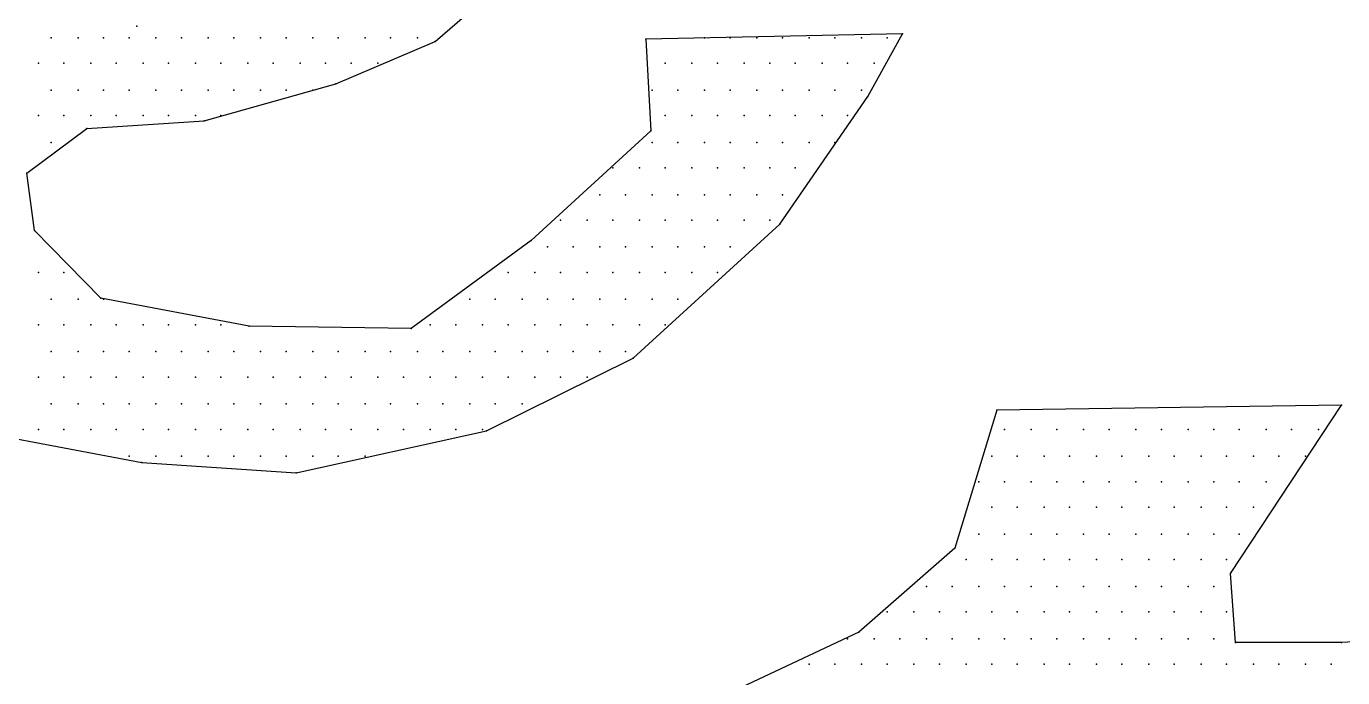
# Model space of a CAD drawing. Extents: x 204392 to 206166, y 706239 to 707835.
# Drawn here: x 204791.26 to 204802.15, y 707749.63 to 707755.02 of the extents above; entities that cross this region are included whole.
import ezdxf

# ---------------------------------------------------------------- set-up
doc = ezdxf.new("R2010")
doc.units = 0
doc.header["$LTSCALE"] = 7
doc.header["$MEASUREMENT"] = 0
doc.layers.add('FNCP001', color=2, linetype='Continuous')
doc.layers.add('KOTERET', color=1, linetype='Continuous')

# ---------------------------------------------------------------- blocks, each defined once
blk = doc.blocks.new('elips')
at = {"layer": 'KOTERET', "color": 1, "linetype": 'Continuous'}
blk.add_lwpolyline([(183470.016, 676895.4537, 0.049045), (183480.4615, 676894.7042, 0.072972), (183495.7682, 676897.3644, 0.125195), (183505.5539, 676902.7006, 0.103069), (183510.8901, 676910.222, 0.035565), (183511.2437, 676911.7474, 0.105225), (183511.0009, 676916.3288, 0.105504), (183506.2242, 676923.6021, 0.107235), (183498.7609, 676928.3419, 0.064474), (183486.278, 676931.7833, 0.055181), (183475.1886, 676932.1158, 0.081162), (183462.1621, 676929.4398, 0.05669), (183453.886, 676925.1539, 0.171614), (183447.8425, 676918.1287, 0.076301), (183446.9293, 676914.0117, 0.117637), (183448.3967, 676907.7307, 0.130118), (183453.0995, 676902.3945, 0.070334), (183462.7691, 676897.2958, 0.047983), (183470.016, 676895.4537)], format="xyb", dxfattribs=at)
at = {"layer": 'KOTERET', "color": 2, "linetype": 'Continuous'}
for points in [[(183502.8726, 676922.7787), (183503.2051, 676923.069)], [(183501.2838, 676922.7946), (183501.2838, 676922.7946)], [(183501.3947, 676922.7946), (183501.3947, 676922.7946)], [(183501.5003, 676922.7946), (183501.5003, 676922.7946)], [(183501.6058, 676922.7946), (183501.6058, 676922.7946)], [(183501.7167, 676922.7946), (183501.7167, 676922.7946)], [(183501.8222, 676922.7946), (183501.8222, 676922.7946)], [(183501.9331, 676922.7946), (183501.9331, 676922.7946)], [(183502.0386, 676922.7946), (183502.0386, 676922.7946)], [(183502.1495, 676922.7946), (183502.1495, 676922.7946)], [(183502.255, 676922.7946), (183502.255, 676922.7946)], [(183502.3659, 676922.7946), (183502.3659, 676922.7946)], [(183502.4609, 676922.6046), (183502.8726, 676922.7787)], [(183502.4714, 676922.7946), (183502.4714, 676922.7946)], [(183502.5823, 676922.7946), (183502.5823, 676922.7946)], [(183502.6878, 676922.7946), (183502.6878, 676922.7946)], [(183502.7987, 676922.7946), (183502.7987, 676922.7946)], [(183504.8044, 676922.8104), (183503.7435, 676922.7893)], [(183503.7435, 676922.7893), (183503.7646, 676922.4093)], [(183503.9863, 676922.7946), (183503.9863, 676922.7946)], [(183504.0918, 676922.7946), (183504.0918, 676922.7946)], [(183504.2027, 676922.7946), (183504.2027, 676922.7946)], [(183504.3082, 676922.7946), (183504.3082, 676922.7946)], [(183504.4191, 676922.7946), (183504.4191, 676922.7946)], [(183504.5246, 676922.7946), (183504.5246, 676922.7946)], [(183504.6355, 676922.7946), (183504.6355, 676922.7946)], [(183504.6619, 676922.5518), (183504.8044, 676922.8104)], [(183504.741, 676922.7946), (183504.741, 676922.7946)], [(183504.8044, 676922.8104), (183504.8044, 676922.8104)], [(183501.2311, 676922.689), (183501.2311, 676922.689)], [(183501.3366, 676922.689), (183501.3366, 676922.689)], [(183501.4475, 676922.689), (183501.4475, 676922.689)], [(183501.553, 676922.689), (183501.553, 676922.689)], [(183501.6639, 676922.689), (183501.6639, 676922.689)], [(183501.7694, 676922.689), (183501.7694, 676922.689)], [(183501.8803, 676922.689), (183501.8803, 676922.689)], [(183501.9858, 676922.689), (183501.9858, 676922.689)], [(183502.0967, 676922.689), (183502.0967, 676922.689)], [(183502.2022, 676922.689), (183502.2022, 676922.689)], [(183502.3131, 676922.689), (183502.3131, 676922.689)], [(183502.4187, 676922.689), (183502.4187, 676922.689)], [(183502.5242, 676922.689), (183502.5242, 676922.689)], [(183502.6351, 676922.689), (183502.6351, 676922.689)], [(183503.8226, 676922.689), (183503.8226, 676922.689)], [(183503.9335, 676922.689), (183503.9335, 676922.689)], [(183504.039, 676922.689), (183504.039, 676922.689)], [(183504.1499, 676922.689), (183504.1499, 676922.689)], [(183504.2555, 676922.689), (183504.2555, 676922.689)], [(183504.361, 676922.689), (183504.361, 676922.689)], [(183504.4719, 676922.689), (183504.4719, 676922.689)], [(183504.5774, 676922.689), (183504.5774, 676922.689)], [(183504.6883, 676922.689), (183504.6883, 676922.689)], [(183501.9172, 676922.4515), (183502.4609, 676922.6046)], [(183501.2838, 676922.5782), (183501.2838, 676922.5782)], [(183501.3947, 676922.5782), (183501.3947, 676922.5782)], [(183501.5003, 676922.5782), (183501.5003, 676922.5782)], [(183501.6058, 676922.5782), (183501.6058, 676922.5782)], [(183501.7167, 676922.5782), (183501.7167, 676922.5782)], [(183501.8222, 676922.5782), (183501.8222, 676922.5782)], [(183501.9331, 676922.5782), (183501.9331, 676922.5782)], [(183502.0386, 676922.5782), (183502.0386, 676922.5782)], [(183502.1495, 676922.5782), (183502.1495, 676922.5782)], [(183502.255, 676922.5782), (183502.255, 676922.5782)], [(183502.3659, 676922.5782), (183502.3659, 676922.5782)], [(183503.7699, 676922.5782), (183503.7699, 676922.5782)], [(183503.8754, 676922.5782), (183503.8754, 676922.5782)], [(183503.9863, 676922.5782), (183503.9863, 676922.5782)], [(183504.0918, 676922.5782), (183504.0918, 676922.5782)], [(183504.2027, 676922.5782), (183504.2027, 676922.5782)], [(183504.2977, 676922.024), (183504.6619, 676922.5518)], [(183504.3082, 676922.5782), (183504.3082, 676922.5782)], [(183504.4191, 676922.5782), (183504.4191, 676922.5782)], [(183504.5246, 676922.5782), (183504.5246, 676922.5782)], [(183504.6355, 676922.5782), (183504.6355, 676922.5782)], [(183501.2311, 676922.4726), (183501.2311, 676922.4726)], [(183501.3366, 676922.4726), (183501.3366, 676922.4726)], [(183501.4316, 676922.4198), (183501.9172, 676922.4515)], [(183501.4475, 676922.4726), (183501.4475, 676922.4726)], [(183501.553, 676922.4726), (183501.553, 676922.4726)], [(183501.6639, 676922.4726), (183501.6639, 676922.4726)], [(183501.7694, 676922.4726), (183501.7694, 676922.4726)], [(183501.8803, 676922.4726), (183501.8803, 676922.4726)], [(183501.9858, 676922.4726), (183501.9858, 676922.4726)], [(183503.8226, 676922.4726), (183503.8226, 676922.4726)], [(183503.9335, 676922.4726), (183503.9335, 676922.4726)], [(183504.039, 676922.4726), (183504.039, 676922.4726)], [(183504.1499, 676922.4726), (183504.1499, 676922.4726)], [(183504.2555, 676922.4726), (183504.2555, 676922.4726)], [(183504.361, 676922.4726), (183504.361, 676922.4726)], [(183504.4719, 676922.4726), (183504.4719, 676922.4726)], [(183504.5774, 676922.4726), (183504.5774, 676922.4726)], [(183501.1836, 676922.2351), (183501.4316, 676922.4198)], [(183503.7646, 676922.4093), (183503.2684, 676921.9554)], [(183501.2838, 676922.3618), (183501.2838, 676922.3618)], [(183503.7699, 676922.3618), (183503.7699, 676922.3618)], [(183503.8754, 676922.3618), (183503.8754, 676922.3618)], [(183503.9863, 676922.3618), (183503.9863, 676922.3618)], [(183504.0918, 676922.3618), (183504.0918, 676922.3618)], [(183504.2027, 676922.3618), (183504.2027, 676922.3618)], [(183504.3082, 676922.3618), (183504.3082, 676922.3618)], [(183504.4191, 676922.3618), (183504.4191, 676922.3618)], [(183504.5246, 676922.3618), (183504.5246, 676922.3618)], [(183501.2152, 676921.9976), (183501.1836, 676922.2351)], [(183503.6062, 676922.2562), (183503.6062, 676922.2562)], [(183503.7171, 676922.2562), (183503.7171, 676922.2562)], [(183503.8226, 676922.2562), (183503.8226, 676922.2562)], [(183503.9335, 676922.2562), (183503.9335, 676922.2562)], [(183504.039, 676922.2562), (183504.039, 676922.2562)], [(183504.1499, 676922.2562), (183504.1499, 676922.2562)], [(183504.2555, 676922.2562), (183504.2555, 676922.2562)], [(183504.361, 676922.2562), (183504.361, 676922.2562)], [(183503.5535, 676922.1454), (183503.5535, 676922.1454)], [(183503.659, 676922.1454), (183503.659, 676922.1454)], [(183503.7699, 676922.1454), (183503.7699, 676922.1454)], [(183503.8754, 676922.1454), (183503.8754, 676922.1454)], [(183503.9863, 676922.1454), (183503.9863, 676922.1454)], [(183504.0918, 676922.1454), (183504.0918, 676922.1454)], [(183504.2027, 676922.1454), (183504.2027, 676922.1454)], [(183504.3082, 676922.1454), (183504.3082, 676922.1454)], [(183503.3898, 676922.0398), (183503.3898, 676922.0398)], [(183503.5007, 676922.0398), (183503.5007, 676922.0398)], [(183503.6062, 676922.0398), (183503.6062, 676922.0398)], [(183503.6907, 676921.4698), (183504.2977, 676922.024)], [(183503.7171, 676922.0398), (183503.7171, 676922.0398)], [(183503.8226, 676922.0398), (183503.8226, 676922.0398)], [(183503.9335, 676922.0398), (183503.9335, 676922.0398)], [(183504.039, 676922.0398), (183504.039, 676922.0398)], [(183504.1499, 676922.0398), (183504.1499, 676922.0398)], [(183504.2555, 676922.0398), (183504.2555, 676922.0398)], [(183501.4897, 676921.7178), (183501.2152, 676921.9976)], [(183503.2684, 676921.9554), (183502.7723, 676921.5912)], [(183503.3371, 676921.929), (183503.3371, 676921.929)], [(183503.4426, 676921.929), (183503.4426, 676921.929)], [(183503.5535, 676921.929), (183503.5535, 676921.929)], [(183503.659, 676921.929), (183503.659, 676921.929)], [(183503.7699, 676921.929), (183503.7699, 676921.929)], [(183503.8754, 676921.929), (183503.8754, 676921.929)], [(183503.9863, 676921.929), (183503.9863, 676921.929)], [(183504.0918, 676921.929), (183504.0918, 676921.929)], [(183501.2311, 676921.8234), (183501.2311, 676921.8234)], [(183501.3366, 676921.8234), (183501.3366, 676921.8234)], [(183503.1734, 676921.8234), (183503.1734, 676921.8234)], [(183503.2843, 676921.8234), (183503.2843, 676921.8234)], [(183503.3898, 676921.8234), (183503.3898, 676921.8234)], [(183503.5007, 676921.8234), (183503.5007, 676921.8234)], [(183503.6062, 676921.8234), (183503.6062, 676921.8234)], [(183503.7171, 676921.8234), (183503.7171, 676921.8234)], [(183503.8226, 676921.8234), (183503.8226, 676921.8234)], [(183503.9335, 676921.8234), (183503.9335, 676921.8234)], [(183504.039, 676921.8234), (183504.039, 676921.8234)], [(183501.2838, 676921.7126), (183501.2838, 676921.7126)], [(183501.3947, 676921.7126), (183501.3947, 676921.7126)], [(183502.102, 676921.6017), (183501.4897, 676921.7178)], [(183501.5003, 676921.7126), (183501.5003, 676921.7126)], [(183503.0151, 676921.7126), (183503.0151, 676921.7126)], [(183503.1206, 676921.7126), (183503.1206, 676921.7126)], [(183503.2315, 676921.7126), (183503.2315, 676921.7126)], [(183503.3371, 676921.7126), (183503.3371, 676921.7126)], [(183503.4426, 676921.7126), (183503.4426, 676921.7126)], [(183503.5535, 676921.7126), (183503.5535, 676921.7126)], [(183503.659, 676921.7126), (183503.659, 676921.7126)], [(183503.7699, 676921.7126), (183503.7699, 676921.7126)], [(183503.8754, 676921.7126), (183503.8754, 676921.7126)], [(183501.2311, 676921.607), (183501.2311, 676921.607)], [(183501.3366, 676921.607), (183501.3366, 676921.607)], [(183501.4475, 676921.607), (183501.4475, 676921.607)], [(183501.553, 676921.607), (183501.553, 676921.607)], [(183501.6639, 676921.607), (183501.6639, 676921.607)], [(183501.7694, 676921.607), (183501.7694, 676921.607)], [(183501.8803, 676921.607), (183501.8803, 676921.607)], [(183501.9858, 676921.607), (183501.9858, 676921.607)], [(183502.7723, 676921.5912), (183502.102, 676921.6017)], [(183502.8515, 676921.607), (183502.8515, 676921.607)], [(183502.957, 676921.607), (183502.957, 676921.607)], [(183503.0679, 676921.607), (183503.0679, 676921.607)], [(183503.1734, 676921.607), (183503.1734, 676921.607)], [(183503.2843, 676921.607), (183503.2843, 676921.607)], [(183503.3898, 676921.607), (183503.3898, 676921.607)], [(183503.5007, 676921.607), (183503.5007, 676921.607)], [(183503.6062, 676921.607), (183503.6062, 676921.607)], [(183503.7171, 676921.607), (183503.7171, 676921.607)], [(183503.8226, 676921.607), (183503.8226, 676921.607)], [(183501.2838, 676921.4962), (183501.2838, 676921.4962)], [(183501.3947, 676921.4962), (183501.3947, 676921.4962)], [(183501.5003, 676921.4962), (183501.5003, 676921.4962)], [(183501.6058, 676921.4962), (183501.6058, 676921.4962)], [(183501.7167, 676921.4962), (183501.7167, 676921.4962)], [(183501.8222, 676921.4962), (183501.8222, 676921.4962)], [(183501.9331, 676921.4962), (183501.9331, 676921.4962)], [(183502.0386, 676921.4962), (183502.0386, 676921.4962)], [(183502.1495, 676921.4962), (183502.1495, 676921.4962)], [(183502.255, 676921.4962), (183502.255, 676921.4962)], [(183502.3659, 676921.4962), (183502.3659, 676921.4962)], [(183502.4714, 676921.4962), (183502.4714, 676921.4962)], [(183502.5823, 676921.4962), (183502.5823, 676921.4962)], [(183502.6878, 676921.4962), (183502.6878, 676921.4962)], [(183502.7987, 676921.4962), (183502.7987, 676921.4962)], [(183502.9042, 676921.4962), (183502.9042, 676921.4962)], [(183503.0151, 676921.4962), (183503.0151, 676921.4962)], [(183503.0837, 676921.1689), (183503.6907, 676921.4698)], [(183503.1206, 676921.4962), (183503.1206, 676921.4962)], [(183503.2315, 676921.4962), (183503.2315, 676921.4962)], [(183503.3371, 676921.4962), (183503.3371, 676921.4962)], [(183503.4426, 676921.4962), (183503.4426, 676921.4962)], [(183503.5535, 676921.4962), (183503.5535, 676921.4962)], [(183503.659, 676921.4962), (183503.659, 676921.4962)], [(183501.2311, 676921.3906), (183501.2311, 676921.3906)], [(183501.3366, 676921.3906), (183501.3366, 676921.3906)], [(183501.4475, 676921.3906), (183501.4475, 676921.3906)], [(183501.553, 676921.3906), (183501.553, 676921.3906)], [(183501.6639, 676921.3906), (183501.6639, 676921.3906)], [(183501.7694, 676921.3906), (183501.7694, 676921.3906)], [(183501.8803, 676921.3906), (183501.8803, 676921.3906)], [(183501.9858, 676921.3906), (183501.9858, 676921.3906)], [(183502.0967, 676921.3906), (183502.0967, 676921.3906)], [(183502.2022, 676921.3906), (183502.2022, 676921.3906)], [(183502.3131, 676921.3906), (183502.3131, 676921.3906)], [(183502.4187, 676921.3906), (183502.4187, 676921.3906)], [(183502.5242, 676921.3906), (183502.5242, 676921.3906)], [(183502.6351, 676921.3906), (183502.6351, 676921.3906)], [(183502.7406, 676921.3906), (183502.7406, 676921.3906)], [(183502.8515, 676921.3906), (183502.8515, 676921.3906)], [(183502.957, 676921.3906), (183502.957, 676921.3906)], [(183503.0679, 676921.3906), (183503.0679, 676921.3906)], [(183503.1734, 676921.3906), (183503.1734, 676921.3906)], [(183503.2843, 676921.3906), (183503.2843, 676921.3906)], [(183503.3898, 676921.3906), (183503.3898, 676921.3906)], [(183503.5007, 676921.3906), (183503.5007, 676921.3906)], [(183501.2838, 676921.2798), (183501.2838, 676921.2798)], [(183501.3947, 676921.2798), (183501.3947, 676921.2798)], [(183501.5003, 676921.2798), (183501.5003, 676921.2798)], [(183501.6058, 676921.2798), (183501.6058, 676921.2798)], [(183501.7167, 676921.2798), (183501.7167, 676921.2798)], [(183501.8222, 676921.2798), (183501.8222, 676921.2798)], [(183501.9331, 676921.2798), (183501.9331, 676921.2798)], [(183502.0386, 676921.2798), (183502.0386, 676921.2798)], [(183502.1495, 676921.2798), (183502.1495, 676921.2798)], [(183502.255, 676921.2798), (183502.255, 676921.2798)], [(183502.3659, 676921.2798), (183502.3659, 676921.2798)], [(183502.4714, 676921.2798), (183502.4714, 676921.2798)], [(183502.5823, 676921.2798), (183502.5823, 676921.2798)], [(183502.6878, 676921.2798), (183502.6878, 676921.2798)], [(183502.7987, 676921.2798), (183502.7987, 676921.2798)], [(183502.9042, 676921.2798), (183502.9042, 676921.2798)], [(183503.0151, 676921.2798), (183503.0151, 676921.2798)], [(183503.1206, 676921.2798), (183503.1206, 676921.2798)], [(183503.2315, 676921.2798), (183503.2315, 676921.2798)], [(183505.195, 676921.2534), (183505.0208, 676920.6833)], [(183506.6201, 676921.2745), (183505.195, 676921.2534)], [(183506.1609, 676920.5778), (183506.6201, 676921.2745)], [(183501.0147, 676921.1584), (183501.6586, 676921.037)], [(183501.2311, 676921.1742), (183501.2311, 676921.1742)], [(183501.3366, 676921.1742), (183501.3366, 676921.1742)], [(183501.4475, 676921.1742), (183501.4475, 676921.1742)], [(183501.553, 676921.1742), (183501.553, 676921.1742)], [(183501.6639, 676921.1742), (183501.6639, 676921.1742)], [(183501.7694, 676921.1742), (183501.7694, 676921.1742)], [(183501.8803, 676921.1742), (183501.8803, 676921.1742)], [(183501.9858, 676921.1742), (183501.9858, 676921.1742)], [(183502.0967, 676921.1742), (183502.0967, 676921.1742)], [(183502.2022, 676921.1742), (183502.2022, 676921.1742)], [(183502.2973, 676920.9947), (183503.0837, 676921.1689)], [(183502.3131, 676921.1742), (183502.3131, 676921.1742)], [(183502.4187, 676921.1742), (183502.4187, 676921.1742)], [(183502.5242, 676921.1742), (183502.5242, 676921.1742)], [(183502.6351, 676921.1742), (183502.6351, 676921.1742)], [(183502.7406, 676921.1742), (183502.7406, 676921.1742)], [(183502.8515, 676921.1742), (183502.8515, 676921.1742)], [(183502.957, 676921.1742), (183502.957, 676921.1742)], [(183503.0679, 676921.1742), (183503.0679, 676921.1742)], [(183505.2266, 676921.1742), (183505.2266, 676921.1742)], [(183505.3375, 676921.1742), (183505.3375, 676921.1742)], [(183505.443, 676921.1742), (183505.443, 676921.1742)], [(183505.5539, 676921.1742), (183505.5539, 676921.1742)], [(183505.6594, 676921.1742), (183505.6594, 676921.1742)], [(183505.7703, 676921.1742), (183505.7703, 676921.1742)], [(183505.8758, 676921.1742), (183505.8758, 676921.1742)], [(183505.9867, 676921.1742), (183505.9867, 676921.1742)], [(183506.0923, 676921.1742), (183506.0923, 676921.1742)], [(183506.1978, 676921.1742), (183506.1978, 676921.1742)], [(183506.3087, 676921.1742), (183506.3087, 676921.1742)], [(183506.4142, 676921.1742), (183506.4142, 676921.1742)], [(183506.5251, 676921.1742), (183506.5251, 676921.1742)], [(183501.6058, 676921.0633), (183501.6058, 676921.0633)], [(183501.6586, 676921.037), (183502.2973, 676920.9947)], [(183501.7167, 676921.0633), (183501.7167, 676921.0633)], [(183501.8222, 676921.0633), (183501.8222, 676921.0633)], [(183501.9331, 676921.0633), (183501.9331, 676921.0633)], [(183502.0386, 676921.0633), (183502.0386, 676921.0633)], [(183502.1495, 676921.0633), (183502.1495, 676921.0633)], [(183502.255, 676921.0633), (183502.255, 676921.0633)], [(183502.3659, 676921.0633), (183502.3659, 676921.0633)], [(183502.4714, 676921.0633), (183502.4714, 676921.0633)], [(183502.5823, 676921.0633), (183502.5823, 676921.0633)], [(183505.1739, 676921.0633), (183505.1739, 676921.0633)], [(183505.2794, 676921.0633), (183505.2794, 676921.0633)], [(183505.3903, 676921.0633), (183505.3903, 676921.0633)], [(183505.4958, 676921.0633), (183505.4958, 676921.0633)], [(183505.6067, 676921.0633), (183505.6067, 676921.0633)], [(183505.7122, 676921.0633), (183505.7122, 676921.0633)], [(183505.8231, 676921.0633), (183505.8231, 676921.0633)], [(183505.9286, 676921.0633), (183505.9286, 676921.0633)], [(183506.0395, 676921.0633), (183506.0395, 676921.0633)], [(183506.145, 676921.0633), (183506.145, 676921.0633)], [(183506.2559, 676921.0633), (183506.2559, 676921.0633)], [(183506.3614, 676921.0633), (183506.3614, 676921.0633)], [(183506.4723, 676921.0633), (183506.4723, 676921.0633)], [(183505.1211, 676920.9578), (183505.1211, 676920.9578)], [(183505.2266, 676920.9578), (183505.2266, 676920.9578)], [(183505.3375, 676920.9578), (183505.3375, 676920.9578)], [(183505.443, 676920.9578), (183505.443, 676920.9578)], [(183505.5539, 676920.9578), (183505.5539, 676920.9578)], [(183505.6594, 676920.9578), (183505.6594, 676920.9578)], [(183505.7703, 676920.9578), (183505.7703, 676920.9578)], [(183505.8758, 676920.9578), (183505.8758, 676920.9578)], [(183505.9867, 676920.9578), (183505.9867, 676920.9578)], [(183506.0923, 676920.9578), (183506.0923, 676920.9578)], [(183506.1978, 676920.9578), (183506.1978, 676920.9578)], [(183506.3087, 676920.9578), (183506.3087, 676920.9578)], [(183505.1739, 676920.8522), (183505.1739, 676920.8522)], [(183505.2794, 676920.8522), (183505.2794, 676920.8522)], [(183505.3903, 676920.8522), (183505.3903, 676920.8522)], [(183505.4958, 676920.8522), (183505.4958, 676920.8522)], [(183505.6067, 676920.8522), (183505.6067, 676920.8522)], [(183505.7122, 676920.8522), (183505.7122, 676920.8522)], [(183505.8231, 676920.8522), (183505.8231, 676920.8522)], [(183505.9286, 676920.8522), (183505.9286, 676920.8522)], [(183506.0395, 676920.8522), (183506.0395, 676920.8522)], [(183506.145, 676920.8522), (183506.145, 676920.8522)], [(183506.2559, 676920.8522), (183506.2559, 676920.8522)], [(183505.1211, 676920.7414), (183505.1211, 676920.7414)], [(183505.2266, 676920.7414), (183505.2266, 676920.7414)], [(183505.3375, 676920.7414), (183505.3375, 676920.7414)], [(183505.443, 676920.7414), (183505.443, 676920.7414)], [(183505.5539, 676920.7414), (183505.5539, 676920.7414)], [(183505.6594, 676920.7414), (183505.6594, 676920.7414)], [(183505.7703, 676920.7414), (183505.7703, 676920.7414)], [(183505.8758, 676920.7414), (183505.8758, 676920.7414)], [(183505.9867, 676920.7414), (183505.9867, 676920.7414)], [(183506.0923, 676920.7414), (183506.0923, 676920.7414)], [(183506.1978, 676920.7414), (183506.1978, 676920.7414)], [(183505.0208, 676920.6833), (183504.6249, 676920.335)], [(183505.0683, 676920.6358), (183505.0683, 676920.6358)], [(183505.1739, 676920.6358), (183505.1739, 676920.6358)], [(183505.2794, 676920.6358), (183505.2794, 676920.6358)], [(183505.3903, 676920.6358), (183505.3903, 676920.6358)], [(183505.4958, 676920.6358), (183505.4958, 676920.6358)], [(183505.6067, 676920.6358), (183505.6067, 676920.6358)], [(183505.7122, 676920.6358), (183505.7122, 676920.6358)], [(183505.8231, 676920.6358), (183505.8231, 676920.6358)], [(183505.9286, 676920.6358), (183505.9286, 676920.6358)], [(183506.0395, 676920.6358), (183506.0395, 676920.6358)], [(183506.145, 676920.6358), (183506.145, 676920.6358)], [(183506.182, 676920.2927), (183506.1609, 676920.5778)], [(183504.9047, 676920.525), (183504.9047, 676920.525)], [(183505.0102, 676920.525), (183505.0102, 676920.525)], [(183505.1211, 676920.525), (183505.1211, 676920.525)], [(183505.2266, 676920.525), (183505.2266, 676920.525)], [(183505.3375, 676920.525), (183505.3375, 676920.525)], [(183505.443, 676920.525), (183505.443, 676920.525)], [(183505.5539, 676920.525), (183505.5539, 676920.525)], [(183505.6594, 676920.525), (183505.6594, 676920.525)], [(183505.7703, 676920.525), (183505.7703, 676920.525)], [(183505.8758, 676920.525), (183505.8758, 676920.525)], [(183505.9867, 676920.525), (183505.9867, 676920.525)], [(183506.0923, 676920.525), (183506.0923, 676920.525)], [(183504.741, 676920.4194), (183504.741, 676920.4194)], [(183504.8519, 676920.4194), (183504.8519, 676920.4194)], [(183504.9574, 676920.4194), (183504.9574, 676920.4194)], [(183505.0683, 676920.4194), (183505.0683, 676920.4194)], [(183505.1739, 676920.4194), (183505.1739, 676920.4194)], [(183505.2794, 676920.4194), (183505.2794, 676920.4194)], [(183505.3903, 676920.4194), (183505.3903, 676920.4194)], [(183505.4958, 676920.4194), (183505.4958, 676920.4194)], [(183505.6067, 676920.4194), (183505.6067, 676920.4194)], [(183505.7122, 676920.4194), (183505.7122, 676920.4194)], [(183505.8231, 676920.4194), (183505.8231, 676920.4194)], [(183505.9286, 676920.4194), (183505.9286, 676920.4194)], [(183506.0395, 676920.4194), (183506.0395, 676920.4194)], [(183506.145, 676920.4194), (183506.145, 676920.4194)], [(183504.6249, 676920.335), (183503.8385, 676919.9655)], [(183507.0159, 676920.3138), (183506.6201, 676920.2927)], [(183504.5774, 676920.3086), (183504.5774, 676920.3086)], [(183504.6883, 676920.3086), (183504.6883, 676920.3086)], [(183504.7938, 676920.3086), (183504.7938, 676920.3086)], [(183504.9047, 676920.3086), (183504.9047, 676920.3086)], [(183505.0102, 676920.3086), (183505.0102, 676920.3086)], [(183505.1211, 676920.3086), (183505.1211, 676920.3086)], [(183505.2266, 676920.3086), (183505.2266, 676920.3086)], [(183505.3375, 676920.3086), (183505.3375, 676920.3086)], [(183505.443, 676920.3086), (183505.443, 676920.3086)], [(183505.5539, 676920.3086), (183505.5539, 676920.3086)], [(183505.6594, 676920.3086), (183505.6594, 676920.3086)], [(183505.7703, 676920.3086), (183505.7703, 676920.3086)], [(183505.8758, 676920.3086), (183505.8758, 676920.3086)], [(183505.9867, 676920.3086), (183505.9867, 676920.3086)], [(183506.0923, 676920.3086), (183506.0923, 676920.3086)], [(183506.182, 676920.2927), (183506.182, 676920.2927)], [(183506.182, 676920.2927), (183506.182, 676920.2927)], [(183506.6201, 676920.2927), (183506.182, 676920.2927)], [(183504.4191, 676920.203), (183504.4191, 676920.203)], [(183504.5246, 676920.203), (183504.5246, 676920.203)], [(183504.6355, 676920.203), (183504.6355, 676920.203)], [(183504.741, 676920.203), (183504.741, 676920.203)], [(183504.8519, 676920.203), (183504.8519, 676920.203)], [(183504.9574, 676920.203), (183504.9574, 676920.203)], [(183505.0683, 676920.203), (183505.0683, 676920.203)], [(183505.1739, 676920.203), (183505.1739, 676920.203)], [(183505.2794, 676920.203), (183505.2794, 676920.203)], [(183505.3903, 676920.203), (183505.3903, 676920.203)], [(183505.4958, 676920.203), (183505.4958, 676920.203)], [(183505.6067, 676920.203), (183505.6067, 676920.203)], [(183505.7122, 676920.203), (183505.7122, 676920.203)], [(183505.8231, 676920.203), (183505.8231, 676920.203)], [(183505.9286, 676920.203), (183505.9286, 676920.203)], [(183506.0395, 676920.203), (183506.0395, 676920.203)], [(183506.145, 676920.203), (183506.145, 676920.203)], [(183506.2559, 676920.203), (183506.2559, 676920.203)], [(183506.3614, 676920.203), (183506.3614, 676920.203)], [(183506.4723, 676920.203), (183506.4723, 676920.203)], [(183506.5778, 676920.203), (183506.5778, 676920.203)]]:
    blk.add_lwpolyline(points, dxfattribs=at)
at = {"layer": 'KOTERET', "color": 1}
for p in [(183501.6375, 676922.8421), (183501.6375, 676922.8421), (183501.2838, 676922.7946), (183501.2838, 676922.7946), (183501.3947, 676922.7946), (183501.3947, 676922.7946), (183501.5003, 676922.7946), (183501.5003, 676922.7946), (183501.6058, 676922.7946), (183501.6058, 676922.7946), (183501.7167, 676922.7946), (183501.7167, 676922.7946), (183501.8222, 676922.7946), (183501.8222, 676922.7946), (183501.9331, 676922.7946), (183501.9331, 676922.7946), (183502.0386, 676922.7946), (183502.0386, 676922.7946), (183502.1495, 676922.7946), (183502.1495, 676922.7946), (183502.255, 676922.7946), (183502.255, 676922.7946), (183502.3659, 676922.7946), (183502.3659, 676922.7946), (183502.4714, 676922.7946), (183502.4714, 676922.7946), (183502.5823, 676922.7946), (183502.5823, 676922.7946), (183502.6878, 676922.7946), (183502.6878, 676922.7946), (183502.7987, 676922.7946), (183502.7987, 676922.7946), (183502.8726, 676922.7787), (183502.8726, 676922.7787), (183503.7435, 676922.7893), (183503.7435, 676922.7893), (183503.9863, 676922.7946), (183503.9863, 676922.7946), (183504.0918, 676922.7946), (183504.0918, 676922.7946), (183504.2027, 676922.7946), (183504.2027, 676922.7946), (183504.3082, 676922.7946), (183504.3082, 676922.7946), (183504.4191, 676922.7946), (183504.4191, 676922.7946), (183504.5246, 676922.7946), (183504.5246, 676922.7946), (183504.6355, 676922.7946), (183504.6355, 676922.7946), (183504.741, 676922.7946), (183504.741, 676922.7946), (183504.8044, 676922.8104), (183504.8044, 676922.8104), (183504.8044, 676922.8104), (183504.8044, 676922.8104), (183501.2311, 676922.689), (183501.2311, 676922.689), (183501.3366, 676922.689), (183501.3366, 676922.689), (183501.4475, 676922.689), (183501.4475, 676922.689), (183501.553, 676922.689), (183501.553, 676922.689), (183501.6639, 676922.689), (183501.6639, 676922.689), (183501.7694, 676922.689), (183501.7694, 676922.689), (183501.8803, 676922.689), (183501.8803, 676922.689), (183501.9858, 676922.689), (183501.9858, 676922.689), (183502.0967, 676922.689), (183502.0967, 676922.689), (183502.2022, 676922.689), (183502.2022, 676922.689), (183502.3131, 676922.689), (183502.3131, 676922.689), (183502.4187, 676922.689), (183502.4187, 676922.689), (183502.5242, 676922.689), (183502.5242, 676922.689), (183502.6351, 676922.689), (183502.6351, 676922.689), (183503.8226, 676922.689), (183503.8226, 676922.689), (183503.9335, 676922.689), (183503.9335, 676922.689), (183504.039, 676922.689), (183504.039, 676922.689), (183504.1499, 676922.689), (183504.1499, 676922.689), (183504.2555, 676922.689), (183504.2555, 676922.689), (183504.361, 676922.689), (183504.361, 676922.689), (183504.4719, 676922.689), (183504.4719, 676922.689), (183504.5774, 676922.689), (183504.5774, 676922.689), (183504.6883, 676922.689), (183504.6883, 676922.689), (183502.4609, 676922.6046), (183502.4609, 676922.6046), (183501.2838, 676922.5782), (183501.2838, 676922.5782), (183501.3947, 676922.5782), (183501.3947, 676922.5782), (183501.5003, 676922.5782), (183501.5003, 676922.5782), (183501.6058, 676922.5782), (183501.6058, 676922.5782), (183501.7167, 676922.5782), (183501.7167, 676922.5782), (183501.8222, 676922.5782), (183501.8222, 676922.5782), (183501.9331, 676922.5782), (183501.9331, 676922.5782), (183502.0386, 676922.5782), (183502.0386, 676922.5782), (183502.1495, 676922.5782), (183502.1495, 676922.5782), (183502.255, 676922.5782), (183502.255, 676922.5782), (183502.3659, 676922.5782), (183502.3659, 676922.5782), (183503.7699, 676922.5782), (183503.7699, 676922.5782), (183503.8754, 676922.5782), (183503.8754, 676922.5782), (183503.9863, 676922.5782), (183503.9863, 676922.5782), (183504.0918, 676922.5782), (183504.0918, 676922.5782), (183504.2027, 676922.5782), (183504.2027, 676922.5782), (183504.3082, 676922.5782), (183504.3082, 676922.5782), (183504.4191, 676922.5782), (183504.4191, 676922.5782), (183504.5246, 676922.5782), (183504.5246, 676922.5782), (183504.6355, 676922.5782), (183504.6355, 676922.5782), (183504.6619, 676922.5518), (183504.6619, 676922.5518), (183501.2311, 676922.4726), (183501.2311, 676922.4726), (183501.3366, 676922.4726), (183501.3366, 676922.4726), (183501.4475, 676922.4726), (183501.4475, 676922.4726), (183501.553, 676922.4726), (183501.553, 676922.4726), (183501.6639, 676922.4726), (183501.6639, 676922.4726), (183501.7694, 676922.4726), (183501.7694, 676922.4726), (183501.8803, 676922.4726), (183501.8803, 676922.4726), (183501.9172, 676922.4515), (183501.9172, 676922.4515), (183501.9858, 676922.4726), (183501.9858, 676922.4726), (183503.8226, 676922.4726), (183503.8226, 676922.4726), (183503.9335, 676922.4726), (183503.9335, 676922.4726), (183504.039, 676922.4726), (183504.039, 676922.4726), (183504.1499, 676922.4726), (183504.1499, 676922.4726), (183504.2555, 676922.4726), (183504.2555, 676922.4726), (183504.361, 676922.4726), (183504.361, 676922.4726), (183504.4719, 676922.4726), (183504.4719, 676922.4726), (183504.5774, 676922.4726), (183504.5774, 676922.4726), (183501.4316, 676922.4198), (183501.4316, 676922.4198), (183503.7646, 676922.4093), (183503.7646, 676922.4093), (183501.2838, 676922.3618), (183501.2838, 676922.3618), (183503.7699, 676922.3618), (183503.7699, 676922.3618), (183503.8754, 676922.3618), (183503.8754, 676922.3618), (183503.9863, 676922.3618), (183503.9863, 676922.3618), (183504.0918, 676922.3618), (183504.0918, 676922.3618), (183504.2027, 676922.3618), (183504.2027, 676922.3618), (183504.3082, 676922.3618), (183504.3082, 676922.3618), (183504.4191, 676922.3618), (183504.4191, 676922.3618), (183504.5246, 676922.3618), (183504.5246, 676922.3618), (183501.1836, 676922.2351), (183501.1836, 676922.2351), (183503.6062, 676922.2562), (183503.6062, 676922.2562), (183503.7171, 676922.2562), (183503.7171, 676922.2562), (183503.8226, 676922.2562), (183503.8226, 676922.2562), (183503.9335, 676922.2562), (183503.9335, 676922.2562), (183504.039, 676922.2562), (183504.039, 676922.2562), (183504.1499, 676922.2562), (183504.1499, 676922.2562), (183504.2555, 676922.2562), (183504.2555, 676922.2562), (183504.361, 676922.2562), (183504.361, 676922.2562), (183503.5535, 676922.1454), (183503.5535, 676922.1454), (183503.659, 676922.1454), (183503.659, 676922.1454), (183503.7699, 676922.1454), (183503.7699, 676922.1454), (183503.8754, 676922.1454), (183503.8754, 676922.1454), (183503.9863, 676922.1454), (183503.9863, 676922.1454), (183504.0918, 676922.1454), (183504.0918, 676922.1454), (183504.2027, 676922.1454), (183504.2027, 676922.1454), (183504.3082, 676922.1454), (183504.3082, 676922.1454), (183503.3898, 676922.0398), (183503.3898, 676922.0398), (183503.5007, 676922.0398), (183503.5007, 676922.0398), (183503.6062, 676922.0398), (183503.6062, 676922.0398), (183503.7171, 676922.0398), (183503.7171, 676922.0398), (183503.8226, 676922.0398), (183503.8226, 676922.0398), (183503.9335, 676922.0398), (183503.9335, 676922.0398), (183504.039, 676922.0398), (183504.039, 676922.0398), (183504.1499, 676922.0398), (183504.1499, 676922.0398), (183504.2555, 676922.0398), (183504.2555, 676922.0398), (183504.2977, 676922.024), (183504.2977, 676922.024), (183501.2152, 676921.9976), (183501.2152, 676921.9976), (183503.2684, 676921.9554), (183503.2684, 676921.9554), (183503.3371, 676921.929), (183503.3371, 676921.929), (183503.4426, 676921.929), (183503.4426, 676921.929), (183503.5535, 676921.929), (183503.5535, 676921.929), (183503.659, 676921.929), (183503.659, 676921.929), (183503.7699, 676921.929), (183503.7699, 676921.929), (183503.8754, 676921.929), (183503.8754, 676921.929), (183503.9863, 676921.929), (183503.9863, 676921.929), (183504.0918, 676921.929), (183504.0918, 676921.929), (183501.2311, 676921.8234), (183501.2311, 676921.8234), (183501.3366, 676921.8234), (183501.3366, 676921.8234), (183503.1734, 676921.8234), (183503.1734, 676921.8234), (183503.2843, 676921.8234), (183503.2843, 676921.8234), (183503.3898, 676921.8234), (183503.3898, 676921.8234), (183503.5007, 676921.8234), (183503.5007, 676921.8234), (183503.6062, 676921.8234), (183503.6062, 676921.8234), (183503.7171, 676921.8234), (183503.7171, 676921.8234), (183503.8226, 676921.8234), (183503.8226, 676921.8234), (183503.9335, 676921.8234), (183503.9335, 676921.8234), (183504.039, 676921.8234), (183504.039, 676921.8234), (183501.2838, 676921.7126), (183501.2838, 676921.7126), (183501.3947, 676921.7126), (183501.3947, 676921.7126), (183501.4897, 676921.7178), (183501.4897, 676921.7178), (183501.5003, 676921.7126), (183501.5003, 676921.7126), (183503.0151, 676921.7126), (183503.0151, 676921.7126), (183503.1206, 676921.7126), (183503.1206, 676921.7126), (183503.2315, 676921.7126), (183503.2315, 676921.7126), (183503.3371, 676921.7126), (183503.3371, 676921.7126), (183503.4426, 676921.7126), (183503.4426, 676921.7126), (183503.5535, 676921.7126), (183503.5535, 676921.7126), (183503.659, 676921.7126), (183503.659, 676921.7126), (183503.7699, 676921.7126), (183503.7699, 676921.7126), (183503.8754, 676921.7126), (183503.8754, 676921.7126), (183501.2311, 676921.607), (183501.2311, 676921.607), (183501.3366, 676921.607), (183501.3366, 676921.607), (183501.4475, 676921.607), (183501.4475, 676921.607), (183501.553, 676921.607), (183501.553, 676921.607), (183501.6639, 676921.607), (183501.6639, 676921.607), (183501.7694, 676921.607), (183501.7694, 676921.607), (183501.8803, 676921.607), (183501.8803, 676921.607), (183501.9858, 676921.607), (183501.9858, 676921.607), (183502.102, 676921.6017), (183502.102, 676921.6017), (183502.7723, 676921.5912), (183502.7723, 676921.5912), (183502.8515, 676921.607), (183502.8515, 676921.607), (183502.957, 676921.607), (183502.957, 676921.607), (183503.0679, 676921.607), (183503.0679, 676921.607), (183503.1734, 676921.607), (183503.1734, 676921.607), (183503.2843, 676921.607), (183503.2843, 676921.607), (183503.3898, 676921.607), (183503.3898, 676921.607), (183503.5007, 676921.607), (183503.5007, 676921.607), (183503.6062, 676921.607), (183503.6062, 676921.607), (183503.7171, 676921.607), (183503.7171, 676921.607), (183503.8226, 676921.607), (183503.8226, 676921.607), (183501.2838, 676921.4962), (183501.2838, 676921.4962), (183501.3947, 676921.4962), (183501.3947, 676921.4962), (183501.5003, 676921.4962), (183501.5003, 676921.4962), (183501.6058, 676921.4962), (183501.6058, 676921.4962), (183501.7167, 676921.4962), (183501.7167, 676921.4962), (183501.8222, 676921.4962), (183501.8222, 676921.4962), (183501.9331, 676921.4962), (183501.9331, 676921.4962), (183502.0386, 676921.4962), (183502.0386, 676921.4962), (183502.1495, 676921.4962), (183502.1495, 676921.4962), (183502.255, 676921.4962), (183502.255, 676921.4962), (183502.3659, 676921.4962), (183502.3659, 676921.4962), (183502.4714, 676921.4962), (183502.4714, 676921.4962), (183502.5823, 676921.4962), (183502.5823, 676921.4962), (183502.6878, 676921.4962), (183502.6878, 676921.4962), (183502.7987, 676921.4962), (183502.7987, 676921.4962), (183502.9042, 676921.4962), (183502.9042, 676921.4962), (183503.0151, 676921.4962), (183503.0151, 676921.4962), (183503.1206, 676921.4962), (183503.1206, 676921.4962), (183503.2315, 676921.4962), (183503.2315, 676921.4962), (183503.3371, 676921.4962), (183503.3371, 676921.4962), (183503.4426, 676921.4962), (183503.4426, 676921.4962), (183503.5535, 676921.4962), (183503.5535, 676921.4962), (183503.659, 676921.4962), (183503.659, 676921.4962), (183503.6907, 676921.4698), (183503.6907, 676921.4698), (183501.2311, 676921.3906), (183501.2311, 676921.3906), (183501.3366, 676921.3906), (183501.3366, 676921.3906), (183501.4475, 676921.3906), (183501.4475, 676921.3906), (183501.553, 676921.3906), (183501.553, 676921.3906), (183501.6639, 676921.3906), (183501.6639, 676921.3906), (183501.7694, 676921.3906), (183501.7694, 676921.3906), (183501.8803, 676921.3906), (183501.8803, 676921.3906), (183501.9858, 676921.3906), (183501.9858, 676921.3906), (183502.0967, 676921.3906), (183502.0967, 676921.3906), (183502.2022, 676921.3906), (183502.2022, 676921.3906), (183502.3131, 676921.3906), (183502.3131, 676921.3906), (183502.4187, 676921.3906), (183502.4187, 676921.3906), (183502.5242, 676921.3906), (183502.5242, 676921.3906), (183502.6351, 676921.3906), (183502.6351, 676921.3906), (183502.7406, 676921.3906), (183502.7406, 676921.3906), (183502.8515, 676921.3906), (183502.8515, 676921.3906), (183502.957, 676921.3906), (183502.957, 676921.3906), (183503.0679, 676921.3906), (183503.0679, 676921.3906), (183503.1734, 676921.3906), (183503.1734, 676921.3906), (183503.2843, 676921.3906), (183503.2843, 676921.3906), (183503.3898, 676921.3906), (183503.3898, 676921.3906), (183503.5007, 676921.3906), (183503.5007, 676921.3906), (183501.2838, 676921.2798), (183501.2838, 676921.2798), (183501.3947, 676921.2798), (183501.3947, 676921.2798), (183501.5003, 676921.2798), (183501.5003, 676921.2798), (183501.6058, 676921.2798), (183501.6058, 676921.2798), (183501.7167, 676921.2798), (183501.7167, 676921.2798), (183501.8222, 676921.2798), (183501.8222, 676921.2798), (183501.9331, 676921.2798), (183501.9331, 676921.2798), (183502.0386, 676921.2798), (183502.0386, 676921.2798), (183502.1495, 676921.2798), (183502.1495, 676921.2798), (183502.255, 676921.2798), (183502.255, 676921.2798), (183502.3659, 676921.2798), (183502.3659, 676921.2798), (183502.4714, 676921.2798), (183502.4714, 676921.2798), (183502.5823, 676921.2798), (183502.5823, 676921.2798), (183502.6878, 676921.2798), (183502.6878, 676921.2798), (183502.7987, 676921.2798), (183502.7987, 676921.2798), (183502.9042, 676921.2798), (183502.9042, 676921.2798), (183503.0151, 676921.2798), (183503.0151, 676921.2798), (183503.1206, 676921.2798), (183503.1206, 676921.2798), (183503.2315, 676921.2798), (183503.2315, 676921.2798), (183505.195, 676921.2534), (183505.195, 676921.2534), (183506.6201, 676921.2745), (183506.6201, 676921.2745), (183501.2311, 676921.1742), (183501.2311, 676921.1742), (183501.3366, 676921.1742), (183501.3366, 676921.1742), (183501.4475, 676921.1742), (183501.4475, 676921.1742), (183501.553, 676921.1742), (183501.553, 676921.1742), (183501.6639, 676921.1742), (183501.6639, 676921.1742), (183501.7694, 676921.1742), (183501.7694, 676921.1742), (183501.8803, 676921.1742), (183501.8803, 676921.1742), (183501.9858, 676921.1742), (183501.9858, 676921.1742), (183502.0967, 676921.1742), (183502.0967, 676921.1742), (183502.2022, 676921.1742), (183502.2022, 676921.1742), (183502.3131, 676921.1742), (183502.3131, 676921.1742), (183502.4187, 676921.1742), (183502.4187, 676921.1742), (183502.5242, 676921.1742), (183502.5242, 676921.1742), (183502.6351, 676921.1742), (183502.6351, 676921.1742), (183502.7406, 676921.1742), (183502.7406, 676921.1742), (183502.8515, 676921.1742), (183502.8515, 676921.1742), (183502.957, 676921.1742), (183502.957, 676921.1742), (183503.0679, 676921.1742), (183503.0679, 676921.1742), (183503.0837, 676921.1689), (183503.0837, 676921.1689), (183505.2266, 676921.1742), (183505.2266, 676921.1742), (183505.3375, 676921.1742), (183505.3375, 676921.1742), (183505.443, 676921.1742), (183505.443, 676921.1742), (183505.5539, 676921.1742), (183505.5539, 676921.1742), (183505.6594, 676921.1742), (183505.6594, 676921.1742), (183505.7703, 676921.1742), (183505.7703, 676921.1742), (183505.8758, 676921.1742), (183505.8758, 676921.1742), (183505.9867, 676921.1742), (183505.9867, 676921.1742), (183506.0923, 676921.1742), (183506.0923, 676921.1742), (183506.1978, 676921.1742), (183506.1978, 676921.1742), (183506.3087, 676921.1742), (183506.3087, 676921.1742), (183506.4142, 676921.1742), (183506.4142, 676921.1742), (183506.5251, 676921.1742), (183506.5251, 676921.1742), (183501.6058, 676921.0633), (183501.6058, 676921.0633), (183501.6586, 676921.037), (183501.6586, 676921.037), (183501.7167, 676921.0633), (183501.7167, 676921.0633), (183501.8222, 676921.0633), (183501.8222, 676921.0633), (183501.9331, 676921.0633), (183501.9331, 676921.0633), (183502.0386, 676921.0633), (183502.0386, 676921.0633), (183502.1495, 676921.0633), (183502.1495, 676921.0633), (183502.255, 676921.0633), (183502.255, 676921.0633), (183502.3659, 676921.0633), (183502.3659, 676921.0633), (183502.4714, 676921.0633), (183502.4714, 676921.0633), (183502.5823, 676921.0633), (183502.5823, 676921.0633), (183505.1739, 676921.0633), (183505.1739, 676921.0633), (183505.2794, 676921.0633), (183505.2794, 676921.0633), (183505.3903, 676921.0633), (183505.3903, 676921.0633), (183505.4958, 676921.0633), (183505.4958, 676921.0633), (183505.6067, 676921.0633), (183505.6067, 676921.0633), (183505.7122, 676921.0633), (183505.7122, 676921.0633), (183505.8231, 676921.0633), (183505.8231, 676921.0633), (183505.9286, 676921.0633), (183505.9286, 676921.0633), (183506.0395, 676921.0633), (183506.0395, 676921.0633), (183506.145, 676921.0633), (183506.145, 676921.0633), (183506.2559, 676921.0633), (183506.2559, 676921.0633), (183506.3614, 676921.0633), (183506.3614, 676921.0633), (183506.4723, 676921.0633), (183506.4723, 676921.0633), (183502.2973, 676920.9947), (183502.2973, 676920.9947), (183505.1211, 676920.9578), (183505.1211, 676920.9578), (183505.2266, 676920.9578), (183505.2266, 676920.9578), (183505.3375, 676920.9578), (183505.3375, 676920.9578), (183505.443, 676920.9578), (183505.443, 676920.9578), (183505.5539, 676920.9578), (183505.5539, 676920.9578), (183505.6594, 676920.9578), (183505.6594, 676920.9578), (183505.7703, 676920.9578), (183505.7703, 676920.9578), (183505.8758, 676920.9578), (183505.8758, 676920.9578), (183505.9867, 676920.9578), (183505.9867, 676920.9578), (183506.0923, 676920.9578), (183506.0923, 676920.9578), (183506.1978, 676920.9578), (183506.1978, 676920.9578), (183506.3087, 676920.9578), (183506.3087, 676920.9578), (183505.1739, 676920.8522), (183505.1739, 676920.8522), (183505.2794, 676920.8522), (183505.2794, 676920.8522), (183505.3903, 676920.8522), (183505.3903, 676920.8522), (183505.4958, 676920.8522), (183505.4958, 676920.8522), (183505.6067, 676920.8522), (183505.6067, 676920.8522), (183505.7122, 676920.8522), (183505.7122, 676920.8522), (183505.8231, 676920.8522), (183505.8231, 676920.8522), (183505.9286, 676920.8522), (183505.9286, 676920.8522), (183506.0395, 676920.8522), (183506.0395, 676920.8522), (183506.145, 676920.8522), (183506.145, 676920.8522), (183506.2559, 676920.8522), (183506.2559, 676920.8522), (183505.1211, 676920.7414), (183505.1211, 676920.7414), (183505.2266, 676920.7414), (183505.2266, 676920.7414), (183505.3375, 676920.7414), (183505.3375, 676920.7414), (183505.443, 676920.7414), (183505.443, 676920.7414), (183505.5539, 676920.7414), (183505.5539, 676920.7414), (183505.6594, 676920.7414), (183505.6594, 676920.7414), (183505.7703, 676920.7414), (183505.7703, 676920.7414), (183505.8758, 676920.7414), (183505.8758, 676920.7414), (183505.9867, 676920.7414), (183505.9867, 676920.7414), (183506.0923, 676920.7414), (183506.0923, 676920.7414), (183506.1978, 676920.7414), (183506.1978, 676920.7414), (183505.0208, 676920.6833), (183505.0208, 676920.6833), (183505.0683, 676920.6358), (183505.0683, 676920.6358), (183505.1739, 676920.6358), (183505.1739, 676920.6358), (183505.2794, 676920.6358), (183505.2794, 676920.6358), (183505.3903, 676920.6358), (183505.3903, 676920.6358), (183505.4958, 676920.6358), (183505.4958, 676920.6358), (183505.6067, 676920.6358), (183505.6067, 676920.6358), (183505.7122, 676920.6358), (183505.7122, 676920.6358), (183505.8231, 676920.6358), (183505.8231, 676920.6358), (183505.9286, 676920.6358), (183505.9286, 676920.6358), (183506.0395, 676920.6358), (183506.0395, 676920.6358), (183506.145, 676920.6358), (183506.145, 676920.6358), (183506.1609, 676920.5778), (183506.1609, 676920.5778), (183504.9047, 676920.525), (183504.9047, 676920.525), (183505.0102, 676920.525), (183505.0102, 676920.525), (183505.1211, 676920.525), (183505.1211, 676920.525), (183505.2266, 676920.525), (183505.2266, 676920.525), (183505.3375, 676920.525), (183505.3375, 676920.525), (183505.443, 676920.525), (183505.443, 676920.525), (183505.5539, 676920.525), (183505.5539, 676920.525), (183505.6594, 676920.525), (183505.6594, 676920.525), (183505.7703, 676920.525), (183505.7703, 676920.525), (183505.8758, 676920.525), (183505.8758, 676920.525), (183505.9867, 676920.525), (183505.9867, 676920.525), (183506.0923, 676920.525), (183506.0923, 676920.525), (183504.741, 676920.4194), (183504.741, 676920.4194), (183504.8519, 676920.4194), (183504.8519, 676920.4194), (183504.9574, 676920.4194), (183504.9574, 676920.4194), (183505.0683, 676920.4194), (183505.0683, 676920.4194), (183505.1739, 676920.4194), (183505.1739, 676920.4194), (183505.2794, 676920.4194), (183505.2794, 676920.4194), (183505.3903, 676920.4194), (183505.3903, 676920.4194), (183505.4958, 676920.4194), (183505.4958, 676920.4194), (183505.6067, 676920.4194), (183505.6067, 676920.4194), (183505.7122, 676920.4194), (183505.7122, 676920.4194), (183505.8231, 676920.4194), (183505.8231, 676920.4194), (183505.9286, 676920.4194), (183505.9286, 676920.4194), (183506.0395, 676920.4194), (183506.0395, 676920.4194), (183506.145, 676920.4194), (183506.145, 676920.4194), (183504.6249, 676920.335), (183504.6249, 676920.335), (183504.5774, 676920.3086), (183504.5774, 676920.3086), (183504.6883, 676920.3086), (183504.6883, 676920.3086), (183504.7938, 676920.3086), (183504.7938, 676920.3086), (183504.9047, 676920.3086), (183504.9047, 676920.3086), (183505.0102, 676920.3086), (183505.0102, 676920.3086), (183505.1211, 676920.3086), (183505.1211, 676920.3086), (183505.2266, 676920.3086), (183505.2266, 676920.3086), (183505.3375, 676920.3086), (183505.3375, 676920.3086), (183505.443, 676920.3086), (183505.443, 676920.3086), (183505.5539, 676920.3086), (183505.5539, 676920.3086), (183505.6594, 676920.3086), (183505.6594, 676920.3086), (183505.7703, 676920.3086), (183505.7703, 676920.3086), (183505.8758, 676920.3086), (183505.8758, 676920.3086), (183505.9867, 676920.3086), (183505.9867, 676920.3086), (183506.0923, 676920.3086), (183506.0923, 676920.3086), (183506.182, 676920.2927), (183506.182, 676920.2927), (183506.182, 676920.2927), (183506.182, 676920.2927), (183506.182, 676920.2927), (183506.182, 676920.2927), (183506.6201, 676920.2927), (183506.6201, 676920.2927), (183504.4191, 676920.203), (183504.4191, 676920.203), (183504.5246, 676920.203), (183504.5246, 676920.203), (183504.6355, 676920.203), (183504.6355, 676920.203), (183504.741, 676920.203), (183504.741, 676920.203), (183504.8519, 676920.203), (183504.8519, 676920.203), (183504.9574, 676920.203), (183504.9574, 676920.203), (183505.0683, 676920.203), (183505.0683, 676920.203), (183505.1739, 676920.203), (183505.1739, 676920.203), (183505.2794, 676920.203), (183505.2794, 676920.203), (183505.3903, 676920.203), (183505.3903, 676920.203), (183505.4958, 676920.203), (183505.4958, 676920.203), (183505.6067, 676920.203), (183505.6067, 676920.203), (183505.7122, 676920.203), (183505.7122, 676920.203), (183505.8231, 676920.203), (183505.8231, 676920.203), (183505.9286, 676920.203), (183505.9286, 676920.203), (183506.0395, 676920.203), (183506.0395, 676920.203), (183506.145, 676920.203), (183506.145, 676920.203), (183506.2559, 676920.203), (183506.2559, 676920.203), (183506.3614, 676920.203), (183506.3614, 676920.203), (183506.4723, 676920.203), (183506.4723, 676920.203), (183506.5778, 676920.203), (183506.5778, 676920.203)]:
    blk.add_point(p, dxfattribs=at)

msp = doc.modelspace()

# ---------------------------------------------------------------- block references
at = {"layer": 'FNCP001', "xscale": 2, "yscale": 2, "zscale": 2}
msp.add_blockref('elips', (-162211.1, -646090.662), dxfattribs=at)

doc.saveas('drawing.dxf')
